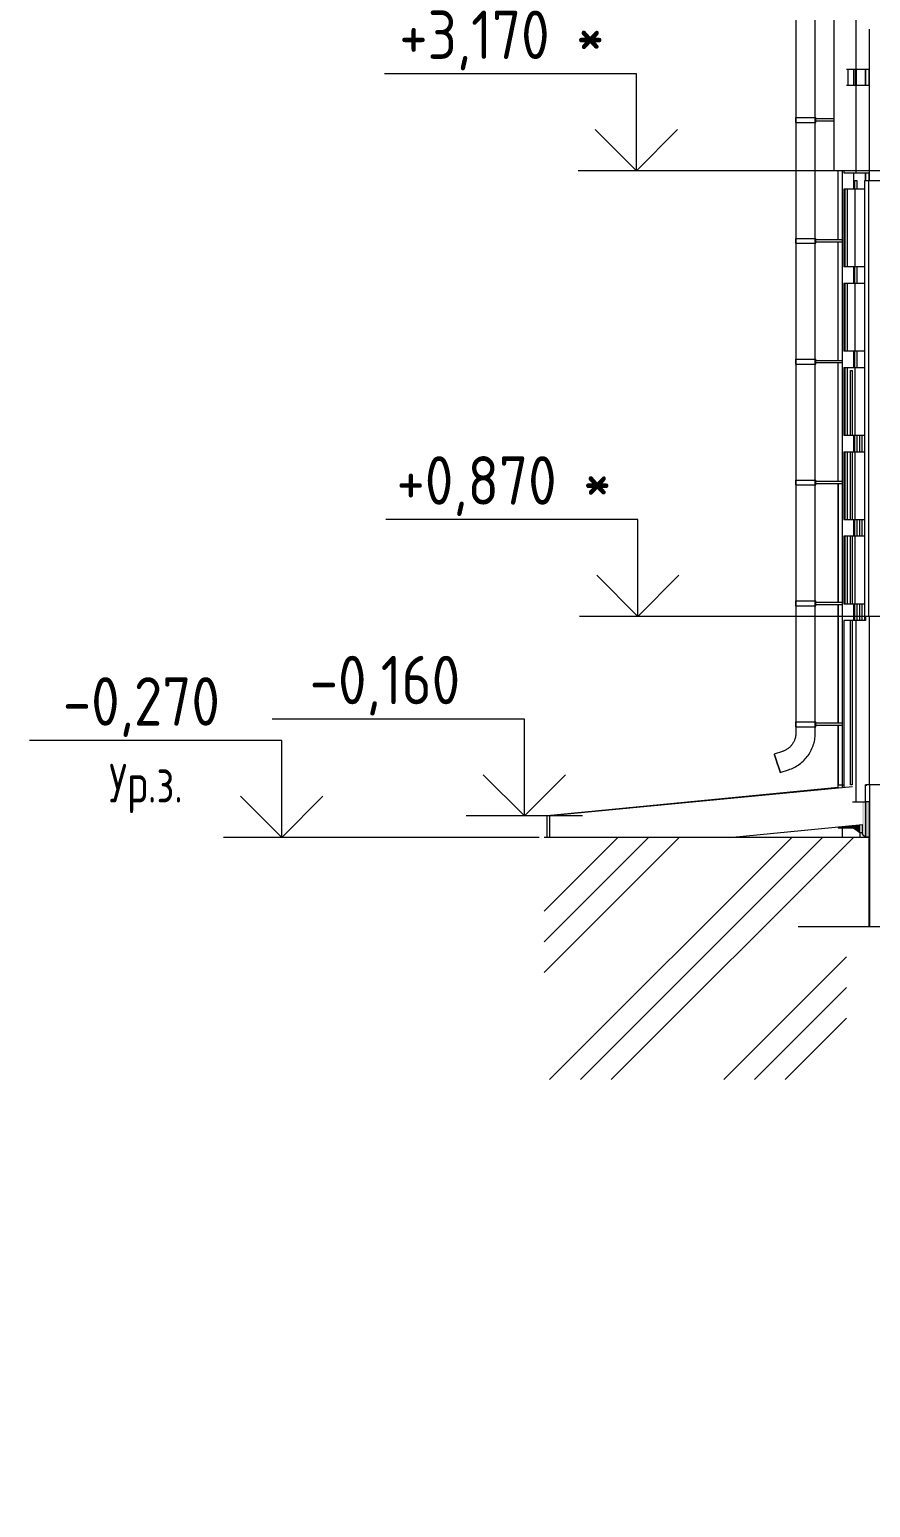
# Model space of a CAD drawing. Header units: millimetres. Extents: x -3929 to 624051, y 52832 to 514950.
# Drawn here: x 545580 to 549916, y 109017 to 116645 of the extents above; entities that cross this region are included whole.
import ezdxf

# ---------------------------------------------------------------- set-up
doc = ezdxf.new("R2010")
doc.units = ezdxf.units.MM
for name, color, linetype, lineweight in [('Аннотация', 7, 'Continuous', 18), ('Обобщенные модели', 7, 'Continuous', 18), ('Отметки', 7, 'Continuous', 9), ('Перекрытие', 7, 'Continuous', 18), ('Стены наружные', 7, 'Continuous', 18), ('Стены отделка', 7, 'Continuous', 30), ('Стены штриховка поверхности', 7, 'Continuous', 18), ('Узлы', 7, 'Continuous', 18)]:
    doc.layers.add(name, color=color, linetype=linetype, lineweight=lineweight)
doc.layers.add('Линии', color=7, linetype='Continuous', lineweight=9, true_color=0x00a600)
doc.styles.add('GOST Common_1', font='GOST_Common.ttf', dxfattribs={"width": 0.9, "height": 250})
doc.styles.add('GOST Common_3', font='GOST_Common.ttf', dxfattribs={"width": 0.8, "height": 350})

# ---------------------------------------------------------------- blocks, each defined once
blk = doc.blocks.new('Водосток - Тип 1 _карниз больше 490мм_-5161094-Разрез 1-1')
at = {"layer": 'Обобщенные модели'}
for p, q in [((-7316.5, 15284.8), (-7316.5, 313.3)), ((-7216.5, 313.3), (-7216.5, 15284.8)), ((-7318.5, 3444.8), (-7318.5, 3419.8)), ((-7318.5, 3444.8), (-7214.5, 3444.8)), ((-7121.1, 3437.3), (-7216.5, 3437.3)), ((-7214.5, 3419.8), (-7214.5, 3444.8)), ((-7318.5, 3419.8), (-7214.5, 3419.8)), ((-7216.5, 3427.3), (-7121.1, 3427.3)), ((-7318.5, 2821), (-7318.5, 2796)), ((-7318.5, 2821), (-7214.5, 2821)), ((-7318.5, 2796), (-7214.5, 2796)), ((-7076.5, 2813.5), (-7216.5, 2813.5)), ((-7216.5, 2803.5), (-7076.5, 2803.5)), ((-7214.5, 2796), (-7214.5, 2821)), ((-7318.5, 2197.2), (-7318.5, 2172.2)), ((-7318.5, 2197.2), (-7214.5, 2197.2)), ((-7318.5, 2172.2), (-7214.5, 2172.2)), ((-7076.5, 2189.7), (-7216.5, 2189.7)), ((-7216.5, 2179.7), (-7076.5, 2179.7)), ((-7214.5, 2172.2), (-7214.5, 2197.2)), ((-7318.5, 1573.4), (-7318.5, 1548.4)), ((-7318.5, 1573.4), (-7214.5, 1573.4)), ((-7318.5, 1548.4), (-7214.5, 1548.4)), ((-7076.5, 1565.9), (-7216.5, 1565.9)), ((-7216.5, 1555.9), (-7076.5, 1555.9)), ((-7214.5, 1548.4), (-7214.5, 1573.4)), ((-7318.5, 949.6), (-7318.5, 924.6)), ((-7318.5, 949.6), (-7214.5, 949.6)), ((-7318.5, 924.6), (-7214.5, 924.6)), ((-7076.5, 942.1), (-7216.5, 942.1)), ((-7216.5, 932.1), (-7076.5, 932.1)), ((-7214.5, 924.6), (-7214.5, 949.6)), ((-7318.5, 325.8), (-7318.5, 300.8)), ((-7318.5, 325.8), (-7214.5, 325.8)), ((-7316.5, 313.3), (-7316.5, 268.6)), ((-7076.5, 318.3), (-7216.5, 318.3)), ((-7216.5, 268.6), (-7216.5, 313.3)), ((-7216.5, 308.3), (-7076.5, 308.3)), ((-7214.5, 300.8), (-7214.5, 325.8)), ((-7318.5, 300.8), (-7214.5, 300.8)), ((-7385.6, 173.5), (-7428.1, 159.7)), ((-7397.2, 64.5), (-7354.7, 78.4))]:
    blk.add_line(p, q, dxfattribs=at)
at = {"layer": 'Обобщенные модели', "flags": 128}
for points in [[(-7316.5, 268.6), (-7316.5, 264.6), (-7316.8, 260.6), (-7317.2, 256.6), (-7317.7, 252.6), (-7318.5, 248.7), (-7319.3, 244.8), (-7320.4, 240.9), (-7321.5, 237.1), (-7322.9, 233.3), (-7324.4, 229.6), (-7326, 226), (-7327.8, 222.4), (-7329.7, 218.9), (-7331.7, 215.5), (-7333.9, 212.1), (-7336.3, 208.9), (-7338.7, 205.7), (-7341.3, 202.6), (-7344, 199.7), (-7346.8, 196.8), (-7349.7, 194.1), (-7352.7, 191.5), (-7355.9, 189), (-7359.1, 186.7), (-7362.4, 184.4), (-7365.8, 182.3), (-7369.3, 180.4), (-7372.9, 178.6), (-7376.5, 176.9), (-7380.2, 175.4), (-7384, 174), (-7385.6, 173.5)], [(-7354.7, 78.4), (-7347.1, 81), (-7339.7, 83.9), (-7332.3, 87.1), (-7325.1, 90.6), (-7318.1, 94.4), (-7311.2, 98.5), (-7304.5, 102.8), (-7298, 107.5), (-7291.6, 112.3), (-7285.5, 117.4), (-7279.5, 122.8), (-7273.8, 128.4), (-7268.3, 134.2), (-7263.1, 140.2), (-7258.1, 146.5), (-7253.3, 152.9), (-7248.8, 159.5), (-7244.6, 166.3), (-7240.6, 173.3), (-7237, 180.4), (-7233.6, 187.6), (-7230.5, 195), (-7227.7, 202.5), (-7225.2, 210.1), (-7223, 217.8), (-7221.1, 225.6), (-7219.6, 233.4), (-7218.3, 241.3), (-7217.4, 249.3), (-7216.8, 257.2), (-7216.5, 265.2), (-7216.5, 268.6)]]:
    blk.add_lwpolyline(points, dxfattribs=at)
at = {"layer": 'Обобщенные модели'}
for centre, major_axis, ratio, start_param, end_param in [((-7076.5, 2808.5), (0, 5), 0.005132, 4.712389, 6.283185), ((-7076.5, 2808.5), (0, 5), 0.005132, 3.141593, 4.712389), ((-7076.5, 2184.7), (0, 5), 0.005132, 4.712389, 6.283185), ((-7076.5, 2184.7), (0, 5), 0.005132, 3.141593, 4.712389), ((-7076.5, 1560.9), (0, 5), 0.005132, 4.712389, 6.283185), ((-7076.5, 1560.9), (0, 5), 0.005132, 3.141593, 4.712389), ((-7076.5, 937.1), (0, 5), 0.005132, 4.712389, 6.283185), ((-7076.5, 937.1), (0, 5), 0.005132, 3.141593, 4.712389), ((-7076.5, 313.3), (0, 5), 0.005132, 4.712389, 6.283185), ((-7076.5, 313.3), (0, 5), 0.005132, 3.141593, 4.712389), ((-7412.6, 112.1), (-15.5, 47.6), 0.004881, 0, 3.140007), ((-7412.6, 112.1), (-15.5, 47.6), 0.004881, 3.141593, 6.281599)]:
    blk.add_ellipse(centre, major_axis=major_axis, ratio=ratio, start_param=start_param, end_param=end_param, dxfattribs=at)
blk = doc.blocks.new('Высотные отметки - Стрелка вверх-12093-Разрез 1-1')
at = {"layer": 'Аннотация', "lineweight": 5}
for p, q in [((-8716.5, 340), (-10016.5, 340)), ((-8716.5, -160), (-8716.5, 340)), ((-8716.5, -160), (-8928.6, 52.1)), ((-8716.5, -160), (-8504.4, 52.1)), ((-8416.5, -160), (-9016.5, -160))]:
    blk.add_line(p, q, dxfattribs=at)

msp = doc.modelspace()

# ---------------------------------------------------------------- hatches: boundary and pattern name
at = {"layer": 'Стены наружные', "true_color": 0x6b6b6b}
msp.add_hatch(color=251, dxfattribs=at).paths.add_polyline_path([(549910.791, 112478.174), (549910.791, 112659.517), (549890.79, 112659.517), (549890.79, 112478.174)])
at = {"layer": 'Стены штриховка поверхности', "true_color": 0x3a3a3a}
for points in [[(549890.79, 112478.174), (549890.476, 112659.517), (549874.921, 112659.517), (549874.921, 112541.717), (549873.121, 112541.543), (549873.121, 112492.38), (549874.921, 112490.933)], [(549750.515, 112524.402), (549829.582, 112524.402), (549829.582, 112537.336), (549750.515, 112529.695)], [(549861.417, 112500.566), (549861.417, 112540.412), (549829.582, 112537.336), (549829.582, 112525.102)]]:
    msp.add_hatch(color=250, dxfattribs=at).paths.add_polyline_path(points)
at = {"layer": 'Узлы', "lineweight": 5}
h = msp.add_hatch(dxfattribs=at)
h.set_pattern_fill('FP_45', color=252, style=0, pattern_type=2)
h.set_pattern_definition([(45, (580790.93, 121145.93), (-449.013, 449.013), []), (45, (580949.7, 121145.93), (0, 898.026), []), (45, (580632.2, 121145.93), (0, 898.026), [])])
h.paths.add_polyline_path([(601561.152, 109017.489), (605414.902, 109017.489), (605414.902, 109237.47), (605530.676, 109237.47), (605530.676, 112535.933), (605528.818, 112535.913), (605528.818, 112475.933), (550708.754, 112475.933), (550708.754, 112535.933), (550700.492, 112535.933), (550700.492, 112014.22), (550750.492, 112014.22), (550750.492, 111483.731), (549793.123, 111483.731), (549793.123, 112014.22), (549908.896, 112014.22), (549908.896, 112475.471), (548233.206, 112475.471), (548233.206, 111226.174), (601561.152, 111226.174), (601561.152, 109113.133)])
h.paths.add_polyline_path([(608730.374, 109017.489), (611747.305, 109017.489), (611747.305, 109237.47), (611863.079, 109237.47), (611863.079, 109345.933), (606070.676, 109345.933), (606070.676, 109237.47), (606160.975, 109237.47), (606160.975, 109017.489), (608688.727, 109017.489)])
h.paths.add_polyline_path([(613945.696, 109017.489), (614308.896, 109017.489), (614308.896, 111595.624), (613648.896, 111595.624), (613648.896, 110145.933), (612363.896, 110145.933), (612363.896, 109237.47), (612493.378, 109237.47), (612493.378, 109017.489), (612902.631, 109017.489)])

# ---------------------------------------------------------------- linework, layer by layer
at = {"layer": 'Аннотация'}
for p, q in [((549843.123, 112014.22), (549543.123, 112014.22)), ((550159.19, 112014.22), (549843.123, 112014.22))]:
    msp.add_line(p, q, dxfattribs=at)
at = {"layer": 'Линии', "color": 7}
for p, q in [((549908.896, 112475.471), (548233.206, 112475.471)), ((549908.896, 112014.22), (549908.896, 112475.471))]:
    msp.add_line(p, q, dxfattribs=at)
at = {"layer": 'Отметки', "lineweight": 5}
for p, q in [((550505.006, 115915.933), (548709.754, 115915.933)), ((550498.048, 113615.933), (548716.713, 113615.933)), ((548262.822, 112585.933), (548131.873, 112585.933)), ((548208.896, 112475.471), (546880.287, 112475.471))]:
    msp.add_line(p, q, dxfattribs=at)
at = {"layer": 'Перекрытие'}
for p, q in [((549750.515, 112733.205), (548249.572, 112585.933)), ((549823.92, 112736.789), (548262.822, 112585.933)), ((549898.136, 112743.961), (549890.476, 112743.22)), ((548249.572, 112475.471), (548249.572, 112585.933)), ((548262.822, 112475.471), (548262.822, 112585.933)), ((549189.386, 112475.471), (549874.921, 112541.717))]:
    msp.add_line(p, q, dxfattribs=at)
at = {"layer": 'Стены наружные'}
for p, q in [((549726.753, 116760.933), (549727.517, 115915.933)), ((549729.262, 115915.933), (549730.026, 116760.933)), ((549792.538, 116440.394), (549840.475, 116440.394)), ((549799.735, 116440.394), (549799.658, 116355.394)), ((549829.458, 116440.394), (549829.458, 116355.394)), ((549839.339, 116355.394), (549839.247, 116440.394)), ((549842.467, 116440.394), (549842.375, 116355.394)), ((549840.475, 116355.394), (549792.445, 116355.394)), ((549791.963, 115915.933), (549727.517, 115915.933)), ((549749.572, 115559.193), (549749.572, 115915.933)), ((549750.572, 115559.196), (549750.572, 115915.933)), ((549770.572, 115915.933), (549770.572, 115559.268)), ((549779.46, 115915.933), (549779.46, 115905.394)), ((549779.46, 115905.394), (549840.475, 115905.394)), ((549829.458, 115905.394), (549829.458, 115820.394)), ((549835.653, 115820.394), (549835.653, 115865.933)), ((549835.653, 115865.933), (549846.113, 115865.933)), ((549835.728, 115820.394), (549835.728, 115865.933)), ((549846.113, 115865.933), (549846.113, 115820.394)), ((549886.676, 115820.394), (549886.676, 115865.933)), ((549886.676, 115865.933), (549889.668, 115865.933)), ((549887.449, 113615.933), (549887.449, 115865.933)), ((549907.449, 113615.933), (549907.449, 115865.933)), ((549779.46, 115820.394), (549779.46, 115420.394)), ((549887.449, 115820.394), (549779.46, 115820.394)), ((549785.729, 115420.394), (549785.729, 115820.394)), ((549796.331, 115820.394), (549796.331, 115420.394)), ((549837.45, 115420.394), (549837.45, 115820.394)), ((549749.572, 114935.381), (549749.572, 115549.613)), ((549750.572, 114935.384), (549750.572, 115549.613)), ((549770.572, 115549.613), (549770.572, 114936.609)), ((549887.449, 115420.394), (549779.46, 115420.394)), ((549829.458, 115420.394), (549829.458, 115335.394)), ((549835.653, 115335.394), (549835.653, 115420.394)), ((549835.728, 115335.394), (549835.728, 115420.394)), ((549846.113, 115420.394), (549846.113, 115335.394)), ((549886.676, 115335.394), (549886.676, 115420.394)), ((549779.46, 115335.394), (549779.46, 114985.394)), ((549779.46, 115335.394), (549887.449, 115335.394)), ((549785.729, 114985.394), (549785.729, 115335.394)), ((549796.331, 115335.394), (549796.331, 114985.394)), ((549837.45, 114985.394), (549837.45, 115335.394)), ((549887.449, 114985.394), (549779.46, 114985.394)), ((549829.458, 114985.394), (549829.458, 114900.394)), ((549835.653, 114900.394), (549835.653, 114985.394)), ((549835.728, 114900.394), (549835.728, 114985.394)), ((549846.113, 114985.394), (549846.113, 114900.394)), ((549886.676, 114900.394), (549886.676, 114985.394)), ((549749.572, 114311.569), (549749.572, 114925.801)), ((549750.572, 114311.572), (549750.572, 114925.801)), ((549770.572, 114925.801), (549770.572, 114311.644)), ((549779.46, 114900.394), (549779.46, 114550.394)), ((549779.46, 114900.394), (549887.449, 114900.394)), ((549785.729, 114550.394), (549785.729, 114900.394)), ((549796.331, 114900.394), (549796.331, 114550.394)), ((549812.823, 114550.394), (549812.823, 114885.933)), ((549812.823, 114885.933), (549822.647, 114885.933)), ((549822.647, 114885.933), (549822.647, 114550.394)), ((549837.45, 114550.394), (549837.45, 114900.394)), ((549750.572, 114845.933), (549749.572, 114845.933)), ((549887.449, 114550.394), (549779.46, 114550.394)), ((549829.458, 114550.394), (549829.458, 114465.394)), ((549835.653, 114465.394), (549835.653, 114550.394)), ((549835.728, 114465.394), (549835.728, 114550.394)), ((549846.113, 114550.394), (549846.113, 114465.394)), ((549862.391, 114465.394), (549862.391, 114550.394)), ((549872.097, 114550.394), (549872.097, 114465.394)), ((549886.676, 114465.394), (549886.676, 114550.394)), ((549779.46, 114465.394), (549779.46, 114115.394)), ((549779.46, 114465.394), (549887.449, 114465.394)), ((549785.729, 114115.394), (549785.729, 114465.394)), ((549796.331, 114465.394), (549796.331, 114115.394)), ((549812.823, 114115.394), (549812.823, 114465.394)), ((549822.647, 114465.394), (549822.647, 114115.394)), ((549837.45, 114115.394), (549837.45, 114465.394)), ((549749.572, 114301.989), (549749.572, 113687.757)), ((549750.572, 113687.76), (549750.572, 114301.989)), ((549770.572, 114301.989), (549770.572, 113687.831)), ((549779.46, 114115.394), (549887.449, 114115.394)), ((549829.458, 114115.394), (549829.458, 114030.394)), ((549835.653, 114030.394), (549835.653, 114115.394)), ((549835.728, 114030.394), (549835.728, 114115.394)), ((549846.113, 114115.394), (549846.113, 114030.394)), ((549862.391, 114030.394), (549862.391, 114115.394)), ((549872.097, 114115.394), (549872.097, 114030.394)), ((549886.676, 114030.394), (549886.676, 114115.394)), ((549779.46, 114030.394), (549779.46, 113680.394)), ((549887.449, 114030.394), (549779.46, 114030.394)), ((549785.729, 113680.394), (549785.729, 114030.394)), ((549796.331, 114030.394), (549796.331, 113680.394)), ((549812.823, 113680.394), (549812.823, 114030.394)), ((549822.647, 114030.394), (549822.647, 113680.394)), ((549837.45, 113680.394), (549837.45, 114030.394)), ((549749.572, 113678.177), (549749.572, 113063.944)), ((549750.572, 113063.948), (549750.572, 113678.177)), ((549770.572, 113678.177), (549770.572, 113064.019)), ((549779.46, 113680.394), (549887.449, 113680.394)), ((549829.458, 113680.394), (549829.458, 113595.394)), ((549835.653, 113596.734), (549835.653, 113680.394)), ((549835.728, 113615.933), (549835.728, 113680.394)), ((549846.113, 113680.394), (549846.113, 113596.734)), ((549862.391, 113596.734), (549862.391, 113680.394)), ((549872.097, 113680.394), (549872.097, 113596.734)), ((549886.676, 113596.734), (549886.676, 113680.394)), ((549840.475, 113595.394), (549779.46, 113595.394)), ((549779.46, 113595.394), (549779.46, 112732.492)), ((549812.823, 112745.933), (549812.823, 113595.394)), ((549822.647, 113595.394), (549822.647, 112745.933)), ((549829.467, 113596.734), (549835.653, 113596.734)), ((549846.113, 113615.933), (549835.728, 113615.933)), ((549846.113, 113596.734), (549886.676, 113596.734)), ((549862.822, 113595.394), (549862.822, 113596.734)), ((549872.646, 113596.734), (549872.646, 113595.394)), ((549890.476, 113615.933), (549887.449, 113615.933)), ((549749.572, 113054.365), (549749.572, 112745.933)), ((549750.572, 112745.933), (549750.572, 113054.365)), ((549770.572, 113054.365), (549770.572, 112731.634)), ((549749.572, 112745.933), (549779.46, 112745.933)), ((549750.515, 112729.695), (549750.515, 112745.933)), ((549770.515, 112745.933), (549770.515, 112731.628)), ((549822.647, 112745.933), (549812.823, 112745.933)), ((549823.92, 112659.517), (549840.475, 112659.517)), ((549750.515, 112529.695), (549750.515, 112524.402)), ((549750.515, 112524.402), (549829.582, 112524.402)), ((549770.572, 112524.402), (549770.572, 112475.471)), ((549829.458, 112525.198), (549861.417, 112500.566)), ((549829.582, 112524.402), (549829.582, 112537.336)), ((549861.417, 112500.566), (549861.417, 112540.412)), ((549873.121, 112541.543), (549873.121, 112492.38)), ((549861.417, 112500.566), (549873.121, 112500.566)), ((549861.439, 112500.566), (549861.439, 112475.471)), ((549873.121, 112492.38), (549890.79, 112478.174))]:
    msp.add_line(p, q, dxfattribs=at)
at = {"layer": 'Стены отделка', "lineweight": 18}
for p, q in [((549840.475, 117515.933), (549840.475, 116440.394)), ((549910.476, 116645.933), (549910.476, 115865.933)), ((549840.475, 116440.394), (549909.668, 116440.394)), ((549889.668, 116440.394), (549889.668, 116355.394)), ((549890.476, 116440.394), (549890.476, 116355.394)), ((549909.668, 116355.394), (549909.668, 116440.394)), ((549840.475, 116355.394), (549840.475, 115905.394)), ((549909.668, 116355.394), (549840.475, 116355.394)), ((549840.475, 115905.394), (549909.668, 115905.394)), ((549889.668, 115905.394), (549889.668, 115865.933)), ((549890.476, 115905.394), (549890.476, 115865.933)), ((549890.476, 115865.933), (550060.479, 115865.933)), ((549909.668, 115865.933), (549909.668, 115905.394)), ((549840.475, 113595.394), (549840.475, 112659.517)), ((549890.476, 113595.394), (549840.475, 113595.394)), ((550060.479, 113615.933), (549890.476, 113615.933)), ((549890.476, 113615.933), (549890.476, 113595.394)), ((549910.476, 113615.933), (549910.476, 112745.933)), ((550061.801, 112745.933), (549890.476, 112745.933)), ((549890.476, 112659.517), (549890.476, 112745.933)), ((549911.799, 112745.933), (549911.799, 112014.22)), ((549840.475, 112659.517), (549890.476, 112659.517)), ((549910.791, 112659.517), (549890.79, 112659.517)), ((549890.79, 112659.517), (549890.79, 112478.174)), ((549910.791, 112478.174), (549910.791, 112659.517)), ((549890.79, 112478.174), (549910.791, 112478.174))]:
    msp.add_line(p, q, dxfattribs=at)

# ---------------------------------------------------------------- block references
at = {"layer": 'Аннотация', "lineweight": 20}
msp.add_blockref('Высотные отметки - Стрелка вверх-12093-Разрез 1-1', (556848.36, 112745.933), dxfattribs=at)
at = {"layer": 'Обобщенные модели'}
msp.add_blockref('Водосток - Тип 1 _карниз больше 490мм_-5161094-Разрез 1-1', (556848.36, 112745.933), dxfattribs=at)
at = {"layer": 'Отметки', "lineweight": 5}
for p in [(557426.242, 116075.933), (557433.2, 113775.933), (555596.775, 112635.471)]:
    msp.add_blockref('Высотные отметки - Стрелка вверх-12093-Разрез 1-1', p, dxfattribs=at)

# ---------------------------------------------------------------- texts
at = {"layer": 'Отметки', "lineweight": 20, "char_height": 250, "attachment_point": 1, "line_spacing_factor": 1.022761, "style": 'GOST Common_1'}
for s, insert, width in [('+3,170 *', (547486.795, 116742.64), 1255.10319), ('+0,870 *', (547472.382, 114442.64), 1306.39347), ('-0,160', (547024.567, 113412.64), 977.53229), ('-0,270', (545751.611, 113302.178), 1028.82257)]:
    msp.add_mtext(s, dxfattribs=dict(at, insert=insert, width=width))

# ---------------------------------------------------------------- next in the draw order: texts
at = {"layer": 'Аннотация', "lineweight": 9, "insert": (545990.379, 112855.277), "char_height": 200, "width": 517.221, "attachment_point": 1, "line_spacing_factor": 1.022766, "style": 'GOST Common_3', "bg_fill": 2}
msp.add_mtext('\\pxt1.8,3.6,5.4,7.2,9,10.8,12.6,14.4,16.2,18,19.8,21.6,23.4,25.2,27,28.8,30.6,32.4,34.2,36,37.8,39.6,41.4,43.2,45,46.8,48.6,50.4,52.2,54,55.8,57.6;{Ур.з.}', dxfattribs=at)

doc.saveas('drawing.dxf')
